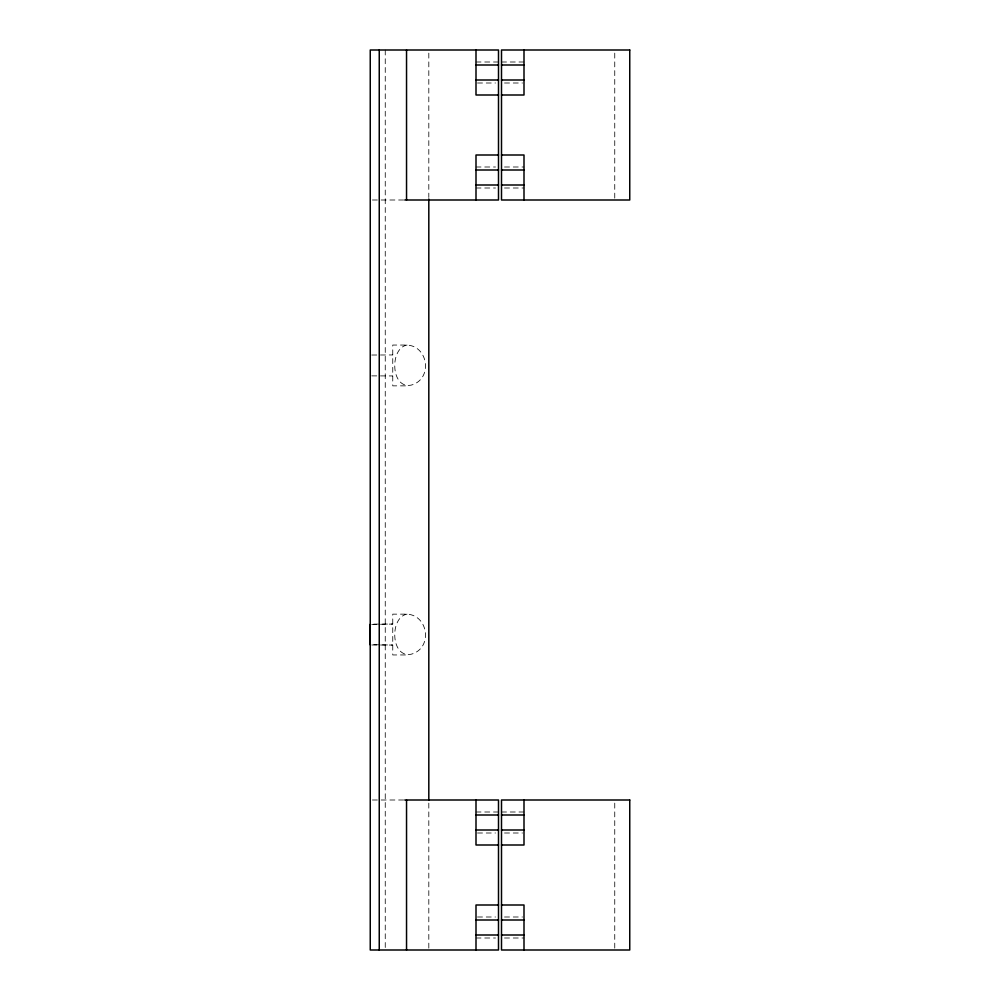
<?xml version="1.0" encoding="UTF-8"?>
<svg xmlns="http://www.w3.org/2000/svg" width="1000" height="1000" viewBox="0 0 1000 1000"><rect width="100%" height="100%" fill="white"/><g stroke="black" fill="none" stroke-linecap="round" stroke-linejoin="round"><path stroke-width="0.75" stroke-dasharray="5 3.75" d="M407.038 345.05C389.387 348.175 390.7 389.462 411.287 385.087C432.8 379.275 428.663 346.225 407.038 345.05L392.75 345.05L392.75 385.85L407.038 385.85M407.038 614.15C389.387 617.275 390.7 658.562 411.287 654.188C432.8 648.375 428.663 615.325 407.038 614.15L392.75 614.15L392.75 654.95L407.038 654.95M371.75 624.438L392.75 624.05L371.75 624.125M371.75 355.025L392.75 354.95M476 62L498.5 62M501.5 62L524 62M477.5 83L495.5 83M504.5 83L522.5 83M476 167L495.5 167M504.5 167L524 167M476 188L495.5 188M504.5 188L524 188M372.388 200L403.663 200M372.388 800L403.663 800M476 812L498.5 812M501.5 812L524 812M477.5 833L495.5 833M504.5 833L522.5 833M477.5 917L495.5 917M504.5 917L522.5 917M476 938L495.5 938M504.5 938L524 938M371.75 375.875L392.75 375.95M371.75 644.975L392.75 645.05L371.75 644.663M614.75 53.125L614.75 198.438M614.75 803.125L614.75 948.438M428.812 53.125L428.812 197.463M428.812 803.125L428.812 948.438M385.25 50L385.25 948.438"/><path stroke-width="1.5" d="M370.25 644.887L370.25 624.263M476 65L498.5 65M501.5 65L524 65M476 80L498.5 80M501.5 80L524 80M498.5 95L476 95L476 50M501.5 95L524 95L524 50M498.5 155L476 155L476 200M501.5 155L524 155L524 200M476 170L498.5 170M501.5 170L524 170M476 185L498.5 185M501.5 185L524 185M404.775 200L498.5 200L498.5 50L370.25 50L370.25 950L498.5 950L498.5 800L404.775 800M476 815L498.5 815M501.5 815L524 815M476 830L498.5 830M501.5 830L524 830M498.5 845L476 845L476 800M501.5 845L524 845L524 800M498.5 905L476 905L476 950M501.5 905L524 905L524 950M476 920L498.5 920M501.5 920L524 920M476 935L498.5 935M501.5 935L524 935M428.812 198.988L428.812 800M406.538 50L406.538 200M406.538 800L406.538 950M379.25 50L379.25 950M629.75 50L501.5 50L501.5 200L629.75 200L629.75 50M629.75 800L501.5 800L501.5 950L629.75 950L629.75 800"/></g></svg>
